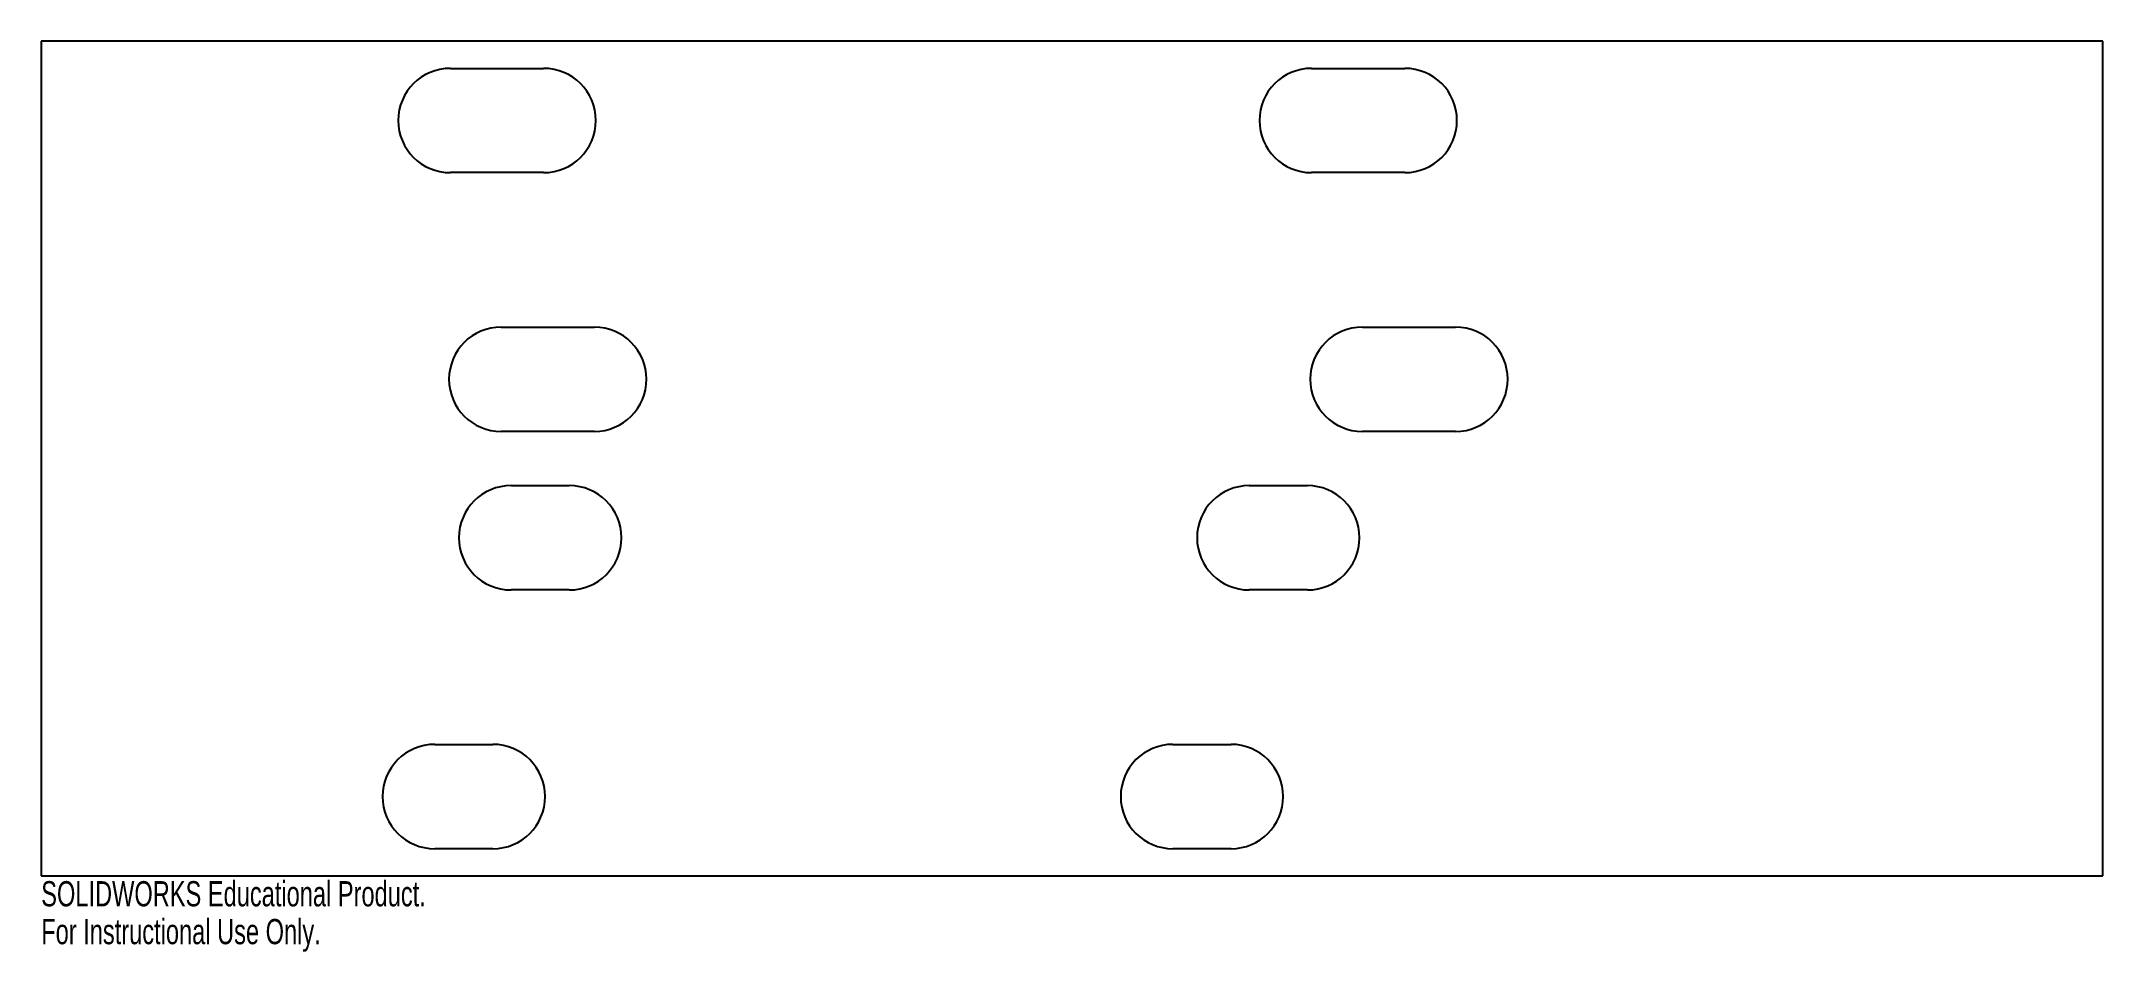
# Model space of a CAD drawing. Header units: millimetres. Extents: x -395 to 0, y -95 to 80.
import ezdxf

# ---------------------------------------------------------------- set-up
doc = ezdxf.new("R2010")
doc.units = ezdxf.units.MM
doc.styles.add('SLDTEXTSTYLE0', font='TXT', dxfattribs={"width": 0.7})

msp = doc.modelspace()

# ---------------------------------------------------------------- linework, layer by layer
at = {"color": 7, "linetype": 'Continuous', "lineweight": 25}
for p, q in [((0, 80), (-395, 80)), ((-395, 80), (-395, -80)), ((0, -80), (0, 80)), ((-316.59, 74.8), (-298.74, 74.8)), ((-151.59, 74.8), (-133.74, 74.8)), ((-298.74, 54.8), (-316.59, 54.8)), ((-133.74, 54.8), (-151.59, 54.8)), ((-306.87, 25.2), (-289.02, 25.2)), ((-141.87, 25.2), (-124.02, 25.2)), ((-289.02, 5.2), (-306.87, 5.2)), ((-124.02, 5.2), (-141.87, 5.2)), ((-304.97, -5.2), (-293.83, -5.2)), ((-163.54, -5.2), (-152.4, -5.2)), ((-293.83, -25.2), (-304.97, -25.2)), ((-152.4, -25.2), (-163.54, -25.2)), ((-319.6, -54.8), (-308.46, -54.8)), ((-178.17, -54.8), (-167.03, -54.8)), ((-308.46, -74.8), (-319.6, -74.8)), ((-167.03, -74.8), (-178.17, -74.8)), ((-395, -80), (0, -80))]:
    msp.add_line(p, q, dxfattribs=at)
for centre, start, end in [((-316.59, 64.8), 90, 270), ((-298.74, 64.8), 270, 90), ((-151.59, 64.8), 90, 270), ((-133.74, 64.8), 270, 90), ((-306.87, 15.2), 90, 270), ((-289.02, 15.2), 270, 90), ((-141.87, 15.2), 90, 270), ((-124.02, 15.2), 270, 90), ((-304.97, -15.2), 90, 270), ((-293.83, -15.2), 270, 90), ((-163.54, -15.2), 90, 270), ((-152.4, -15.2), 270, 90), ((-319.6, -64.8), 90, 270), ((-308.46, -64.8), 270, 90), ((-178.17, -64.8), 90, 270), ((-167.03, -64.8), 270, 90)]:
    msp.add_arc(centre, 10, start, end, dxfattribs=at)

# ---------------------------------------------------------------- texts
at = {"color": 7, "linetype": 'Continuous', "char_height": 4.8336, "attachment_point": 1, "style": 'SLDTEXTSTYLE0'}
for s, insert in [('SOLIDWORKS Educational Product.', (-395, -81.02)), ('For Instructional Use Only.', (-395, -88.27))]:
    msp.add_mtext(s, dxfattribs=dict(at, insert=insert))

doc.saveas('drawing.dxf')
